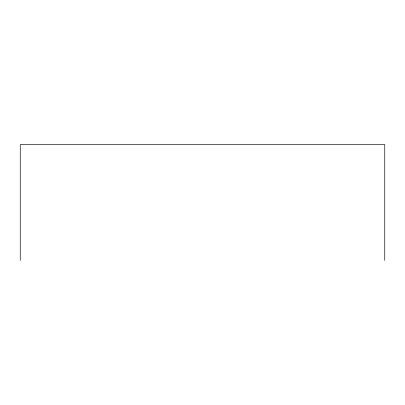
<?xml version="1.0" encoding="UTF-8"?>
<svg xmlns="http://www.w3.org/2000/svg" width="405" height="405" viewBox="0 0 405 405"><rect width="100%" height="100%" fill="white"/><g stroke="black" fill="none" stroke-linecap="round" stroke-linejoin="round"><path stroke-width="0.61" d="M384.75 260.415L384.75 144.585L20.25 144.585L20.25 260.415"/></g></svg>
